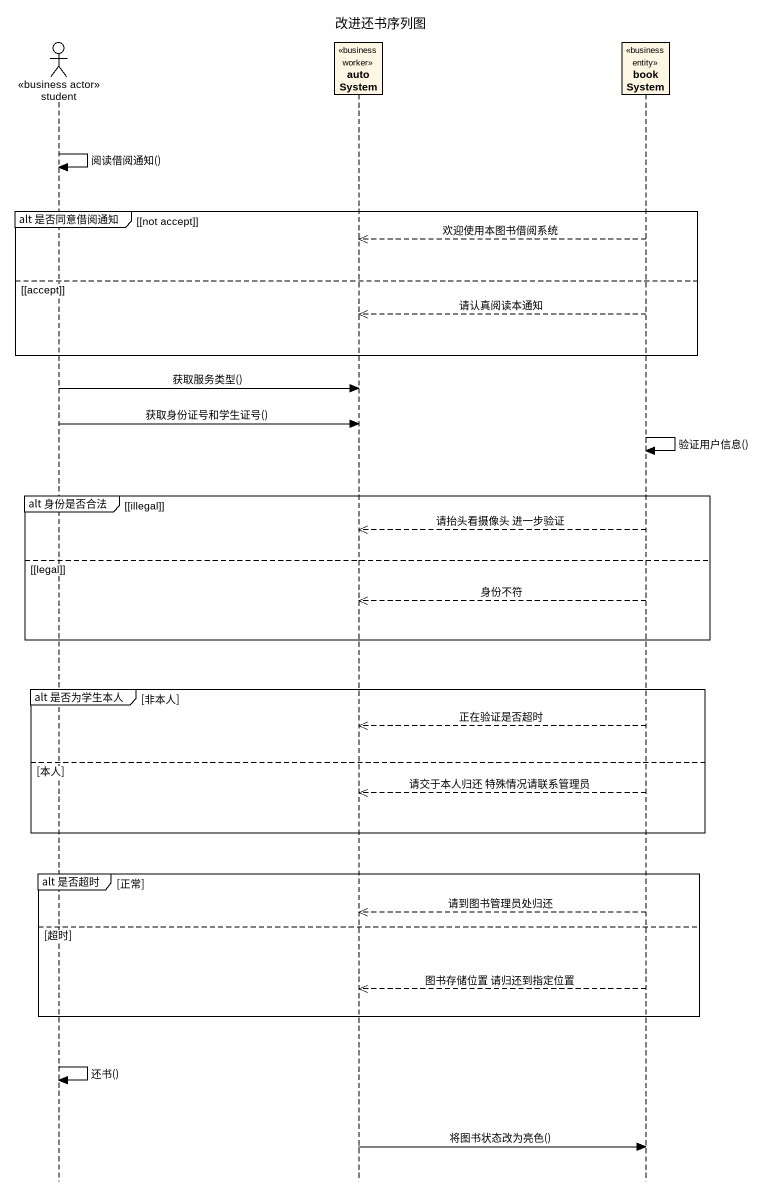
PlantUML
@startuml
title 改进还书序列图
hide footbox
actor student <<business actor>>
participant autoSystem <<business worker>>
participant bookSystem <<business entity>>

student -> student : 阅读借阅通知()
group alt 是否同意借阅通知 [[not accept]]
  bookSystem -->> autoSystem : 欢迎使用本图书借阅系统
else [accept]
  bookSystem -->> autoSystem : 请认真阅读本通知
end
student -> autoSystem : 获取服务类型()
student -> autoSystem : 获取身份证号和学生证号()
bookSystem -> bookSystem : 验证用户信息()
group alt 身份是否合法 [[illegal]]
  bookSystem -->> autoSystem : 请抬头看摄像头 进一步验证
else [legal]
  bookSystem -->> autoSystem : 身份不符
end
group alt 是否为学生本人 [非本人]
  bookSystem -->> autoSystem : 正在验证是否超时
else 本人
  bookSystem -->> autoSystem : 请交于本人归还 特殊情况请联系管理员
end
group alt 是否超时 [正常]
  bookSystem -->> autoSystem : 请到图书管理员处归还
else 超时
  bookSystem -->> autoSystem : 图书存储位置 请归还到指定位置
end
student -> student : 还书()
autoSystem -> bookSystem : 将图书状态改为亮色()
@enduml
